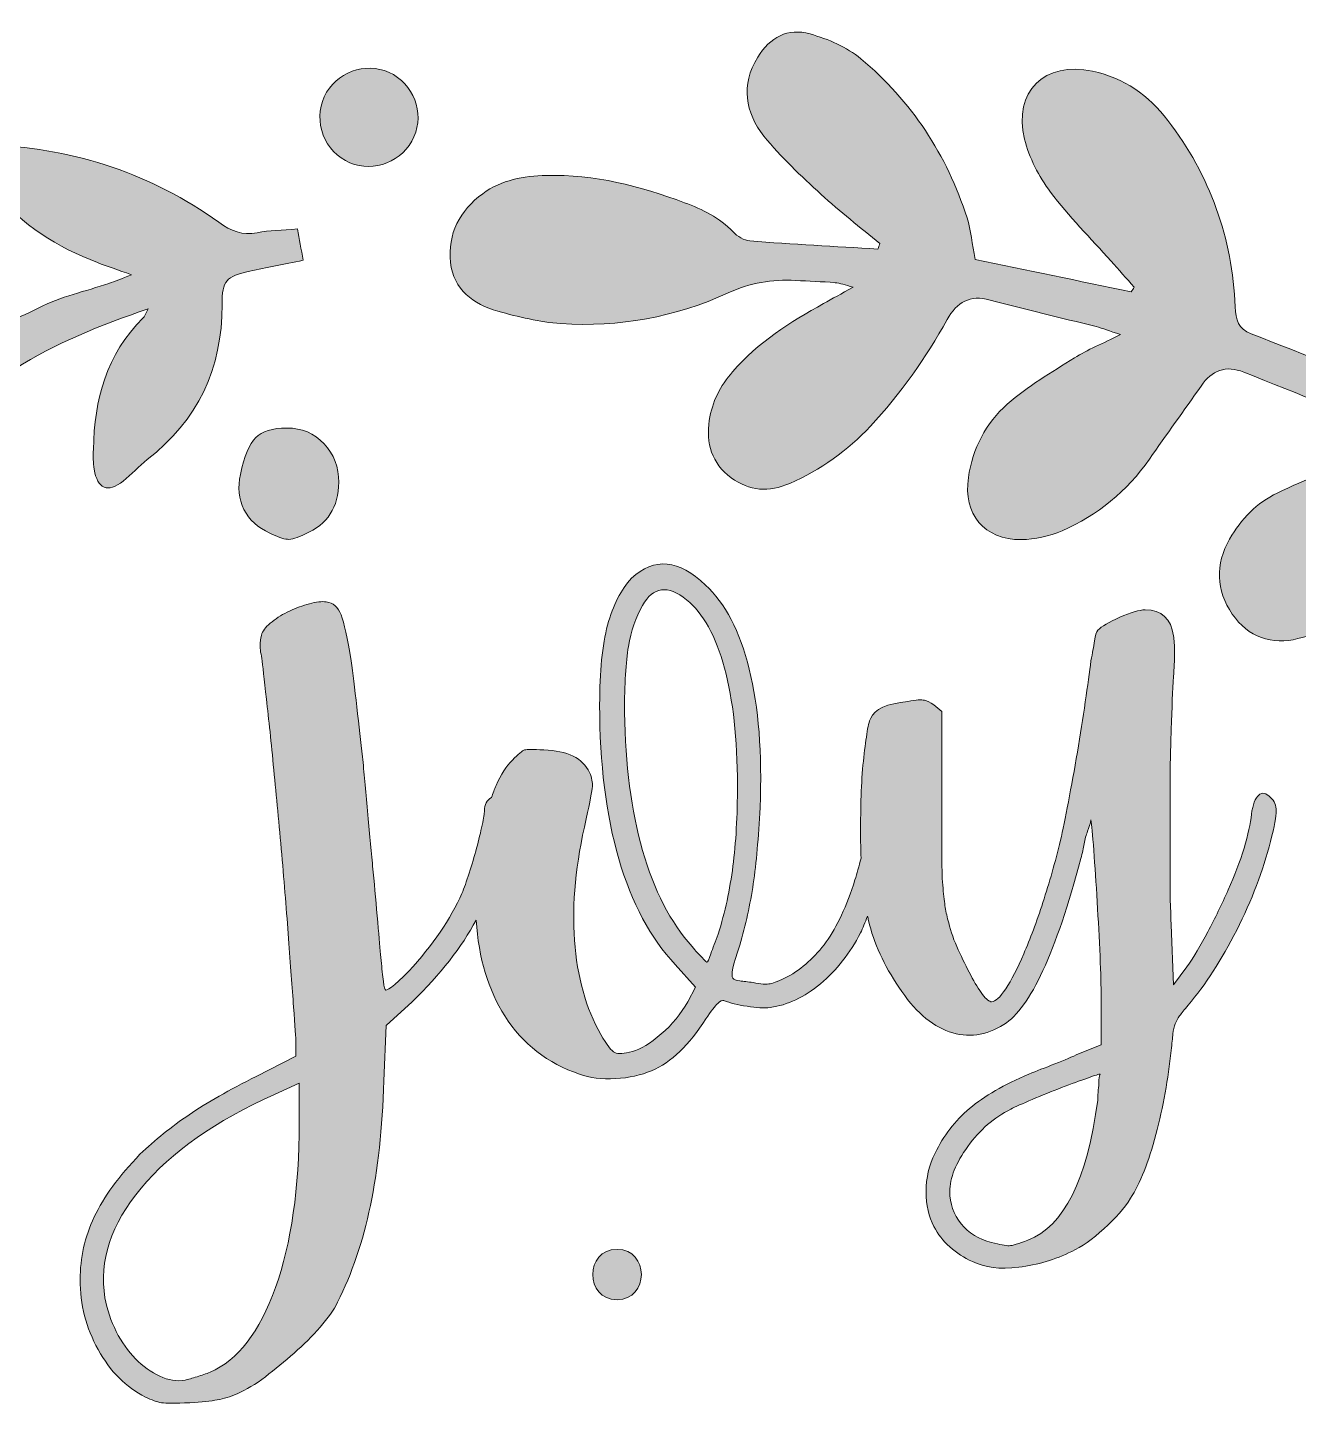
# Model space of a CAD drawing. Header units: inches. Extents: x 75 to 1006, y -1016 to -64.
# Drawn here: x 400.5 to 746, y -437.8 to -63.8 of the extents above; entities that cross this region are included whole.
import ezdxf

# ---------------------------------------------------------------- set-up
doc = ezdxf.new("R2010")
doc.units = ezdxf.units.IN
doc.header["$MEASUREMENT"] = 0
doc.layers.add('Layer 1', color=7, linetype='Continuous')

# ---------------------------------------------------------------- blocks, each defined once
blk = doc.blocks.new('block 2')
at = {"layer": 'Layer 1', "true_color": 0xffffff}
h = blk.add_hatch(color=7, dxfattribs=at)
h.dxf.hatch_style = 2
edge = h.paths.add_edge_path()
edge.add_spline(control_points=[(528.37, -140.88), (533.97, -142.46), (539.75, -143.86), (545.52, -144.25), (561.31, -145.3), (576.62, -142.51), (590.98, -135.93), (596.98, -133.18), (602.89, -132.14), (609.28, -132.53), (612.88, -132.76), (616.48, -132.84), (620.07, -133.14), (621.43, -133.25), (622.75, -133.79), (624.98, -134.36), (621.67, -136.19), (619.3, -137.49), (616.95, -138.8), (607.87, -143.87), (599.1, -149.34), (592.2, -157.34), (588.86, -161.21), (586.61, -165.57), (585.87, -170.58), (584.95, -176.8), (586.5, -182.26), (591.79, -186.15), (596.77, -189.81), (602.07, -190.18), (607.75, -187.7), (616.14, -184.03), (623.42, -178.83), (629.65, -172.16), (637.84, -163.38), (644.7, -153.61), (650.53, -143.15), (653.2, -138.35), (656.67, -136.39), (662.18, -137.86), (671.75, -140.41), (681.4, -142.65), (691, -145.08), (692.84, -145.54), (694.61, -146.25), (697.67, -147.26), (692.68, -149.74), (688.7, -151.34), (685.13, -153.58), (678.87, -157.51), (672.38, -161.3), (666.87, -166.14), (661.03, -171.27), (657.46, -178.28), (656.3, -186.1), (654.81, -196.08), (660.62, -203.02), (670.66, -202.99), (674.37, -202.97), (678.32, -202.05), (681.75, -200.58), (691.46, -196.4), (699.39, -189.84), (705.49, -181.12), (710.13, -174.47), (714.92, -167.92), (719.54, -161.25), (722.51, -156.95), (726.22, -155.48), (731.2, -157.47), (746.02, -163.42), (760.86, -169.33), (775.7, -175.25), (775.62, -175.93), (775.54, -176.61), (775.46, -177.28), (771.62, -178.35), (767.66, -179.13), (763.95, -180.55), (755.98, -183.59), (747.96, -186.62), (740.28, -190.33), (734.77, -192.99), (730.41, -197.35), (727.32, -202.83), (723.37, -209.82), (723.6, -216.7), (728.04, -223.23), (732.33, -229.55), (738.89, -231.63), (745.89, -229.91), (751.92, -228.43), (757.96, -226.03), (763.27, -222.83), (775.11, -215.7), (785.3, -206.47), (793.96, -195.62), (796.02, -193.04), (798.32, -190.66), (801.01, -187.63), (811.37, -193.48), (821.28, -199.09), (831.76, -205.01), (832.97, -201.39), (833.86, -198.72), (834.78, -195.96), (825.3, -189.74), (816.31, -183.84), (807.72, -178.21), (808.62, -173.79), (809.83, -170.09), (810.06, -166.32), (811.31, -146.32), (807.68, -127.17), (798.24, -109.45), (795.67, -104.63), (791.75, -100.21), (787.57, -96.63), (781.56, -91.47), (773.2, -92.08), (766.98, -97.03), (761.07, -101.73), (759.54, -108.07), (760.37, -115.2), (761.26, -122.73), (764.22, -129.59), (768.04, -136.01), (772.98, -144.33), (778.38, -152.39), (783.54, -160.58), (784.91, -162.75), (786.16, -165.01), (787.46, -167.22), (768.74, -161.08), (751.01, -153.98), (733.21, -147.04), (729.6, -145.64), (728.98, -143.28), (728.83, -139.74), (728.06, -120.96), (721.99, -103.99), (710.54, -89.05), (705.3, -82.22), (698.6, -77.46), (690.06, -75.64), (677.04, -72.86), (668.39, -81.18), (671.56, -94.09), (672.81, -99.19), (675.46, -104.26), (678.62, -108.49), (683.59, -115.13), (689.54, -121.03), (695.07, -127.26), (697.18, -129.62), (699.27, -131.99), (701.37, -134.36), (701.1, -134.78), (700.84, -135.21), (700.57, -135.64), (686.35, -132.68), (672.12, -129.72), (658.11, -126.8), (657.32, -122.55), (657.02, -118.92), (655.94, -115.54), (650.44, -98.39), (640.86, -83.79), (627.06, -72.27), (623.23, -69.08), (618.16, -66.9), (613.3, -65.53), (607.08, -63.77), (602.4, -66.43), (599.03, -71.86), (594.35, -79.44), (595.64, -86.86), (600.73, -93.28), (605.3, -99.05), (610.82, -104.12), (616.26, -109.13), (621.36, -113.83), (626.89, -118.06), (632.23, -122.49), (632.06, -123), (631.89, -123.5), (631.72, -124.01), (620.11, -123.3), (608.49, -122.69), (596.89, -121.8), (595.3, -121.67), (593.49, -120.51), (592.32, -119.29), (588.61, -115.43), (584.04, -113.21), (579.13, -111.39), (567, -106.88), (554.64, -103.65), (541.58, -103.98), (535.4, -104.13), (529.36, -105.2), (524.28, -108.94), (518.06, -113.52), (514.68, -119.87), (515.53, -127.64), (516.34, -135.06), (521.73, -138.99), (528.37, -140.88)], knot_values=[0, 0, 0, 0, 1, 1, 1, 2, 2, 2, 3, 3, 3, 4, 4, 4, 5, 5, 5, 6, 6, 6, 7, 7, 7, 8, 8, 8, 9, 9, 9, 10, 10, 10, 11, 11, 11, 12, 12, 12, 13, 13, 13, 14, 14, 14, 15, 15, 15, 16, 16, 16, 17, 17, 17, 18, 18, 18, 19, 19, 19, 20, 20, 20, 21, 21, 21, 22, 22, 22, 23, 23, 23, 24, 24, 24, 25, 25, 25, 26, 26, 26, 27, 27, 27, 28, 28, 28, 29, 29, 29, 30, 30, 30, 31, 31, 31, 32, 32, 32, 33, 33, 33, 34, 34, 34, 35, 35, 35, 36, 36, 36, 37, 37, 37, 38, 38, 38, 39, 39, 39, 40, 40, 40, 41, 41, 41, 42, 42, 42, 43, 43, 43, 44, 44, 44, 45, 45, 45, 46, 46, 46, 47, 47, 47, 48, 48, 48, 49, 49, 49, 50, 50, 50, 51, 51, 51, 52, 52, 52, 53, 53, 53, 54, 54, 54, 55, 55, 55, 56, 56, 56, 57, 57, 57, 58, 58, 58, 59, 59, 59, 60, 60, 60, 61, 61, 61, 62, 62, 62, 63, 63, 63, 64, 64, 64, 65, 65, 65, 66, 66, 66, 67, 67, 67, 68, 68, 68, 69, 69, 69, 69], degree=3, periodic=1)
h = blk.add_hatch(color=7, dxfattribs=at)
h.dxf.hatch_style = 2
edge = h.paths.add_edge_path()
edge.add_spline(control_points=[(486.96, -99.96), (493.35, -103.41), (501.41, -101.04), (504.99, -94.68), (508.55, -88.35), (506.32, -80.24), (500.01, -76.58), (493.78, -72.98), (485.55, -75.15), (481.83, -81.38), (478.01, -87.78), (480.39, -96.42), (486.96, -99.96)], knot_values=[0, 0, 0, 0, 1, 1, 1, 2, 2, 2, 3, 3, 3, 4, 4, 4, 4], degree=3, periodic=1)
h = blk.add_hatch(color=7, dxfattribs=at)
h.dxf.hatch_style = 2
edge = h.paths.add_edge_path()
edge.add_spline(control_points=[(344.4, -189.54), (346.86, -189.39), (349.33, -188.98), (351.74, -188.43), (367.72, -184.76), (380.65, -176.3), (390.85, -163.52), (392.81, -161.07), (394.59, -158.18), (397.13, -156.56), (408.14, -149.53), (420.21, -144.76), (433.37, -140.24), (432.55, -141.69), (432.34, -142.34), (431.92, -142.76), (421.99, -152.61), (418.72, -164.97), (418.43, -178.46), (418.39, -180.25), (418.34, -182.09), (418.63, -183.85), (419.51, -189.19), (422.36, -190.38), (426.54, -187.11), (428.84, -185.31), (430.75, -183.02), (433.06, -181.23), (446.8, -170.52), (453.5, -156.51), (453.43, -139.09), (453.41, -132.51), (454.51, -131.44), (460.94, -130.01), (465.52, -128.98), (470.14, -128.13), (475.48, -127.05), (474.9, -123.97), (474.41, -121.33), (473.89, -118.51), (469.66, -118.89), (466.26, -118.91), (462.97, -119.55), (458.89, -120.34), (455.91, -119.15), (452.51, -116.7), (434.29, -103.63), (413.79, -96.77), (391.4, -95.75), (389.6, -95.66), (387.31, -96.34), (386.09, -97.53), (385.47, -98.13), (386.45, -100.83), (387.24, -102.29), (388.41, -104.45), (389.95, -106.43), (391.52, -108.34), (399, -117.47), (408.65, -123.5), (419.55, -127.68), (422.28, -128.72), (425.05, -129.65), (428.84, -130.99), (426, -132.07), (424.35, -132.76), (422.67, -133.33), (416.28, -135.51), (409.49, -136.9), (403.57, -139.99), (396.02, -143.93), (388.17, -146.17), (379.94, -147.72), (375.3, -148.6), (370.7, -149.79), (366.16, -151.1), (358.41, -153.33), (351.74, -157.49), (346.25, -163.36), (341.56, -168.37), (338.17, -174.19), (337.04, -181.09), (335.93, -187.88), (337.71, -189.96), (344.4, -189.54)], knot_values=[0, 0, 0, 0, 1, 1, 1, 2, 2, 2, 3, 3, 3, 4, 4, 4, 5, 5, 5, 6, 6, 6, 7, 7, 7, 8, 8, 8, 9, 9, 9, 10, 10, 10, 11, 11, 11, 12, 12, 12, 13, 13, 13, 14, 14, 14, 15, 15, 15, 16, 16, 16, 17, 17, 17, 18, 18, 18, 19, 19, 19, 20, 20, 20, 21, 21, 21, 22, 22, 22, 23, 23, 23, 24, 24, 24, 25, 25, 25, 26, 26, 26, 27, 27, 27, 28, 28, 28, 28], degree=3, periodic=1)
h = blk.add_hatch(color=7, dxfattribs=at)
h.dxf.hatch_style = 2
edge = h.paths.add_edge_path()
edge.add_spline(control_points=[(466.41, -201.21), (468.46, -202.24), (470.04, -202.8), (471.17, -202.9), (472.29, -203), (473.88, -202.54), (475.93, -201.52), (482.07, -198.86), (485.14, -194.15), (485.14, -187.39), (485.14, -183.3), (483.81, -179.82), (481.15, -176.95), (478.48, -174.09), (475.11, -172.65), (471.02, -172.65), (467.13, -172.65), (464.31, -173.53), (462.57, -175.26), (460.83, -177.01), (459.45, -180.33), (458.43, -185.24), (457.61, -188.73), (457.92, -191.9), (459.35, -194.76), (460.78, -197.63), (463.14, -199.78), (466.41, -201.21)], knot_values=[0, 0, 0, 0, 1, 1, 1, 2, 2, 2, 3, 3, 3, 4, 4, 4, 5, 5, 5, 6, 6, 6, 7, 7, 7, 8, 8, 8, 9, 9, 9, 9], degree=3, periodic=1)
h = blk.add_hatch(color=7, dxfattribs=at)
h.dxf.hatch_style = 2
edge = h.paths.add_edge_path()
edge.add_spline(control_points=[(738.45, -285.03), (739.47, -280.94), (739.98, -278.18), (739.98, -276.74), (739.98, -275.31), (739.47, -274.08), (738.45, -273.06), (737.22, -271.83), (736.14, -271.63), (735.22, -272.44), (734.3, -273.26), (733.63, -275), (733.23, -277.66), (733.02, -280.12), (732.35, -283.19), (731.23, -286.87), (730.1, -290.56), (728.67, -294.35), (726.93, -298.23), (725.19, -302.13), (723.35, -305.91), (721.41, -309.6), (719.46, -313.28), (717.57, -316.46), (715.72, -319.11), (715.72, -319.11), (712.04, -324.03), (712.04, -324.03), (712.04, -324.03), (711.42, -307.75), (711.42, -307.75), (711.22, -303.66), (711.12, -298.54), (711.12, -292.4), (711.12, -286.26), (711.12, -279.92), (711.12, -273.36), (711.12, -266.82), (711.22, -260.57), (711.42, -254.63), (711.63, -248.7), (711.83, -243.89), (712.04, -240.2), (712.24, -237.95), (712.35, -235.8), (712.35, -233.76), (712.35, -231.71), (712.24, -230.18), (712.04, -229.15), (711.42, -224.44), (708.86, -222.09), (704.36, -222.09), (702.72, -222.09), (700.42, -222.76), (697.46, -224.08), (694.49, -225.42), (692.49, -226.59), (691.47, -227.61), (691.05, -228.03), (690.75, -229), (690.55, -230.53), (690.34, -232.07), (690.03, -233.86), (689.63, -235.91), (689.21, -238.98), (688.7, -242.71), (688.09, -247.11), (687.48, -251.52), (686.76, -256.07), (685.94, -260.78), (685.12, -265.49), (684.3, -269.99), (683.48, -274.29), (682.66, -278.58), (681.95, -282.07), (681.34, -284.72), (679.9, -290.66), (678.31, -296.29), (676.57, -301.61), (674.83, -306.94), (673.09, -311.59), (671.36, -315.58), (669.61, -319.57), (667.98, -322.75), (666.44, -325.1), (664.91, -327.46), (663.63, -328.63), (662.61, -328.63), (661.99, -328.63), (661.17, -327.97), (660.15, -326.64), (659.12, -325.31), (658.05, -323.57), (656.92, -321.42), (655.8, -319.27), (654.67, -316.96), (653.55, -314.51), (652.42, -312.05), (651.55, -309.6), (650.94, -307.14), (650.53, -305.71), (650.22, -304.33), (650.02, -302.99), (649.81, -301.67), (649.61, -299.92), (649.4, -297.77), (649.2, -295.63), (649.09, -292.81), (649.09, -289.33), (649.09, -285.85), (649.09, -281.15), (649.09, -275.21), (649.09, -275.21), (649.09, -249.72), (649.09, -249.72), (649.09, -249.72), (646.95, -247.88), (646.95, -247.88), (645.92, -247.27), (645.05, -246.86), (644.34, -246.65), (643.62, -246.45), (642.13, -246.55), (639.88, -246.96), (634.15, -247.57), (630.77, -249.11), (629.75, -251.56), (629.34, -252.38), (628.98, -253.82), (628.68, -255.86), (628.37, -257.91), (628.06, -260.37), (627.76, -263.23), (627.45, -266.1), (627.25, -269.22), (627.14, -272.6), (627.04, -275.97), (626.99, -279.3), (626.99, -282.58), (626.99, -285.01), (627.03, -287.34), (627.12, -289.55), (626.57, -291.8), (626.01, -293.8), (625.46, -295.47), (623.2, -302.64), (620.59, -308.27), (617.63, -312.36), (614.66, -316.46), (611.13, -319.63), (607.03, -321.88), (604.98, -322.9), (603.45, -323.52), (602.43, -323.72), (601.4, -323.93), (599.86, -323.83), (597.82, -323.41), (596.39, -323.21), (595.16, -323.06), (594.14, -322.95), (593.11, -322.85), (592.5, -322.6), (592.29, -322.18), (591.68, -321.57), (592.29, -318.6), (594.14, -313.28), (595.77, -307.75), (597, -302.18), (597.82, -296.55), (598.64, -290.92), (599.25, -284.01), (599.66, -275.82), (600.28, -261.08), (599.29, -248.55), (596.72, -238.21), (594.15, -227.87), (590.18, -220.25), (584.82, -215.33), (577.6, -208.38), (570.9, -207.76), (564.72, -213.49), (561.84, -216.56), (559.67, -220.81), (558.23, -226.23), (556.78, -231.66), (556.06, -238.87), (556.06, -247.88), (556.06, -263.85), (557.8, -277.82), (561.28, -289.79), (564.76, -301.77), (569.88, -311.34), (576.63, -318.5), (576.63, -318.5), (582.16, -324.64), (582.16, -324.64), (582.16, -324.64), (580.01, -328.63), (580.01, -328.63), (578.17, -331.91), (575.76, -334.83), (572.8, -337.38), (569.83, -339.94), (567.22, -341.53), (564.97, -342.14), (562.71, -342.76), (561.13, -342.86), (560.21, -342.45), (559.29, -342.04), (558, -340.41), (556.37, -337.54), (552.31, -330.37), (549.93, -321.83), (549.22, -311.9), (548.51, -301.97), (549.57, -290.97), (552.41, -278.89), (553.43, -274.19), (553.98, -271.27), (554.08, -270.14), (554.18, -269.02), (553.93, -267.74), (553.32, -266.3), (551.5, -262.42), (547.34, -260.37), (540.85, -260.16), (538.01, -259.96), (536.28, -259.96), (535.67, -260.16), (535.06, -260.37), (533.95, -261.29), (532.33, -262.92), (530.71, -264.57), (529.23, -266.87), (527.92, -269.83), (527.46, -270.85), (527.07, -271.96), (526.67, -273.06), (525.4, -273.8), (524.75, -275.01), (524.75, -276.74), (524.75, -277.36), (524.54, -278.64), (524.13, -280.58), (523.72, -282.53), (523.21, -284.62), (522.6, -286.87), (521.99, -289.13), (521.32, -291.38), (520.6, -293.63), (519.88, -295.88), (519.22, -297.73), (518.61, -299.16), (515.54, -306.12), (510.72, -313.18), (504.18, -320.34), (500.08, -324.44), (497.93, -326.07), (497.73, -325.26), (497.52, -324.85), (497.31, -323.72), (497.11, -321.88), (496.91, -320.03), (496.7, -317.99), (496.5, -315.74), (496.29, -313.49), (495.99, -310.01), (495.58, -305.3), (495.17, -300.59), (494.76, -296.09), (494.35, -291.79), (493.94, -287.49), (493.48, -282.47), (492.97, -276.74), (492.46, -271.01), (492, -266.1), (491.59, -262), (491.17, -258.12), (490.67, -253.61), (490.05, -248.49), (489.44, -243.38), (488.93, -239.18), (488.52, -235.91), (487.49, -229.76), (486.57, -225.62), (485.75, -223.47), (484.93, -221.32), (483.6, -220.14), (481.76, -219.94), (480.53, -219.74), (479, -219.89), (477.16, -220.4), (475.31, -220.91), (473.52, -221.58), (471.78, -222.4), (470.04, -223.22), (468.46, -224.19), (467.02, -225.31), (465.59, -226.44), (464.67, -227.51), (464.26, -228.54), (464.06, -229.15), (463.91, -230.02), (463.8, -231.15), (463.7, -232.27), (463.85, -233.65), (464.26, -235.29), (464.47, -237.13), (464.87, -240.82), (465.49, -246.34), (466.1, -251.87), (466.77, -258.27), (467.48, -265.53), (468.2, -272.8), (468.92, -280.48), (469.63, -288.56), (470.35, -296.65), (470.96, -304.27), (471.48, -311.44), (471.98, -318.6), (472.44, -324.79), (472.86, -330.01), (473.27, -335.23), (473.47, -338.56), (473.47, -339.99), (473.47, -339.99), (473.47, -343.37), (473.47, -343.37), (473.47, -343.37), (462.73, -348.9), (462.73, -348.9), (455.36, -352.58), (449.27, -356.06), (444.46, -359.34), (439.65, -362.61), (435.2, -366.2), (431.1, -370.08), (425.37, -376.02), (421.23, -381.7), (418.66, -387.12), (416.11, -392.55), (414.83, -398.23), (414.83, -404.17), (414.83, -410.92), (416.47, -417.26), (419.74, -423.2), (423.02, -429.14), (427.31, -433.44), (432.63, -436.1), (434.27, -436.91), (435.71, -437.43), (436.93, -437.63), (438.16, -437.83), (440.72, -437.83), (444.61, -437.63), (447.89, -437.43), (450.39, -437.17), (452.13, -436.86), (453.87, -436.56), (455.66, -435.99), (457.5, -435.18), (459.96, -434.15), (462.52, -432.61), (465.18, -430.57), (467.84, -428.52), (470.45, -426.37), (473.01, -424.12), (475.57, -421.87), (477.92, -419.52), (480.07, -417.06), (482.22, -414.6), (483.81, -412.35), (484.83, -410.31), (488.72, -402.52), (491.69, -393.77), (493.74, -384.05), (495.78, -374.33), (497.01, -363.02), (497.42, -350.12), (497.42, -350.12), (498.04, -335.08), (498.04, -335.08), (498.04, -335.08), (505.1, -328.63), (505.1, -328.63), (512.79, -321.14), (518.58, -313.74), (522.47, -306.45), (523.2, -316.78), (525.79, -325.46), (530.27, -332.47), (535.18, -340.15), (541.94, -345.42), (550.54, -348.28), (553.4, -349.31), (556.68, -349.72), (560.36, -349.51), (564.04, -349.31), (567.32, -348.59), (570.19, -347.36), (575.51, -345.11), (580.42, -340.41), (584.93, -333.24), (586.35, -331.19), (587.43, -329.81), (588.15, -329.09), (588.86, -328.38), (589.43, -328.12), (589.84, -328.32), (591.47, -328.94), (593.57, -329.45), (596.13, -329.86), (598.69, -330.27), (600.79, -330.37), (602.43, -330.17), (607.13, -329.55), (611.68, -327.4), (616.09, -323.72), (620.49, -320.03), (624.12, -315.43), (626.99, -309.9), (627.56, -308.61), (628.21, -307.03), (628.89, -305.33), (628.97, -305.73), (629.05, -306.14), (629.14, -306.52), (630.57, -312.67), (633.33, -318.71), (637.43, -324.64), (641.52, -330.99), (646.07, -335.03), (651.09, -336.77), (656.11, -338.51), (661.07, -337.84), (665.98, -334.77), (673.15, -330.27), (680.11, -315.23), (686.86, -289.64), (687.27, -288.21), (687.58, -286.87), (687.78, -285.65), (687.98, -284.42), (688.29, -283.29), (688.7, -282.27), (689.11, -281.25), (689.42, -280.23), (689.63, -279.2), (689.83, -280.43), (690.09, -283.19), (690.39, -287.49), (690.7, -291.79), (691.01, -296.45), (691.31, -301.46), (691.62, -306.48), (691.88, -311.39), (692.08, -316.2), (692.28, -321.01), (692.39, -324.64), (692.39, -327.1), (692.39, -327.1), (692.39, -340.3), (692.39, -340.3), (692.39, -340.3), (686.25, -342.76), (686.25, -342.76), (684.61, -343.58), (682.46, -344.5), (679.8, -345.52), (677.14, -346.55), (674.78, -347.47), (672.74, -348.28), (665.98, -351.15), (660.61, -354.27), (656.62, -357.65), (652.63, -361.03), (649.5, -365.07), (647.25, -369.78), (645.61, -373.05), (644.8, -376.53), (644.8, -380.22), (644.8, -383.9), (645.51, -387.07), (646.95, -389.73), (647.97, -391.78), (649.4, -393.62), (651.25, -395.26), (653.09, -396.9), (655.13, -398.23), (657.39, -399.25), (660.66, -400.89), (664.86, -401.4), (669.98, -400.79), (675.09, -400.17), (679.9, -398.74), (684.4, -396.49), (687.06, -395.26), (689.98, -393.21), (693.16, -390.35), (696.33, -387.48), (698.73, -384.72), (700.37, -382.06), (703.03, -377.96), (705.33, -372.18), (707.28, -364.71), (709.22, -357.24), (710.61, -349.62), (711.42, -341.83), (711.63, -339.99), (711.78, -338.51), (711.88, -337.38), (711.99, -336.26), (712.19, -335.34), (712.5, -334.62), (712.81, -333.9), (713.21, -333.19), (713.73, -332.47), (714.24, -331.76), (715, -330.78), (716.03, -329.55), (720.74, -324.03), (725.14, -317.22), (729.24, -309.14), (733.33, -301.05), (736.4, -293.01), (738.45, -285.03)], knot_values=[0, 0, 0, 0, 1, 1, 1, 2, 2, 2, 3, 3, 3, 4, 4, 4, 5, 5, 5, 6, 6, 6, 7, 7, 7, 8, 8, 8, 9, 9, 9, 10, 10, 10, 11, 11, 11, 12, 12, 12, 13, 13, 13, 14, 14, 14, 15, 15, 15, 16, 16, 16, 17, 17, 17, 18, 18, 18, 19, 19, 19, 20, 20, 20, 21, 21, 21, 22, 22, 22, 23, 23, 23, 24, 24, 24, 25, 25, 25, 26, 26, 26, 27, 27, 27, 28, 28, 28, 29, 29, 29, 30, 30, 30, 31, 31, 31, 32, 32, 32, 33, 33, 33, 34, 34, 34, 35, 35, 35, 36, 36, 36, 37, 37, 37, 38, 38, 38, 39, 39, 39, 40, 40, 40, 41, 41, 41, 42, 42, 42, 43, 43, 43, 44, 44, 44, 45, 45, 45, 46, 46, 46, 47, 47, 47, 48, 48, 48, 49, 49, 49, 50, 50, 50, 51, 51, 51, 52, 52, 52, 53, 53, 53, 54, 54, 54, 55, 55, 55, 56, 56, 56, 57, 57, 57, 58, 58, 58, 59, 59, 59, 60, 60, 60, 61, 61, 61, 62, 62, 62, 63, 63, 63, 64, 64, 64, 65, 65, 65, 66, 66, 66, 67, 67, 67, 68, 68, 68, 69, 69, 69, 70, 70, 70, 71, 71, 71, 72, 72, 72, 73, 73, 73, 74, 74, 74, 75, 75, 75, 76, 76, 76, 77, 77, 77, 78, 78, 78, 79, 79, 79, 80, 80, 80, 81, 81, 81, 82, 82, 82, 83, 83, 83, 84, 84, 84, 85, 85, 85, 86, 86, 86, 87, 87, 87, 88, 88, 88, 89, 89, 89, 90, 90, 90, 91, 91, 91, 92, 92, 92, 93, 93, 93, 94, 94, 94, 95, 95, 95, 96, 96, 96, 97, 97, 97, 98, 98, 98, 99, 99, 99, 100, 100, 100, 101, 101, 101, 102, 102, 102, 103, 103, 103, 104, 104, 104, 105, 105, 105, 106, 106, 106, 107, 107, 107, 108, 108, 108, 109, 109, 109, 110, 110, 110, 111, 111, 111, 112, 112, 112, 113, 113, 113, 114, 114, 114, 115, 115, 115, 116, 116, 116, 117, 117, 117, 118, 118, 118, 119, 119, 119, 120, 120, 120, 121, 121, 121, 122, 122, 122, 123, 123, 123, 124, 124, 124, 125, 125, 125, 126, 126, 126, 127, 127, 127, 128, 128, 128, 129, 129, 129, 130, 130, 130, 131, 131, 131, 132, 132, 132, 133, 133, 133, 134, 134, 134, 135, 135, 135, 136, 136, 136, 137, 137, 137, 138, 138, 138, 139, 139, 139, 140, 140, 140, 141, 141, 141, 142, 142, 142, 143, 143, 143, 144, 144, 144, 145, 145, 145, 146, 146, 146, 147, 147, 147, 148, 148, 148, 149, 149, 149, 150, 150, 150, 151, 151, 151, 152, 152, 152, 153, 153, 153, 154, 154, 154, 155, 155, 155, 156, 156, 156, 157, 157, 157, 158, 158, 158, 159, 159, 159, 160, 160, 160, 161, 161, 161, 162, 162, 162, 163, 163, 163, 164, 164, 164, 165, 165, 165, 166, 166, 166, 167, 167, 167, 168, 168, 168, 169, 169, 169, 170, 170, 170, 171, 171, 171, 172, 172, 172, 173, 173, 173, 174, 174, 174, 175, 175, 175, 175], degree=3, periodic=1)
edge = h.paths.add_edge_path()
edge.add_spline(control_points=[(474.39, -361.49), (474.39, -379.29), (472.24, -394.23), (467.94, -406.31), (463.65, -418.39), (457.71, -426.07), (450.14, -429.34), (449.12, -429.75), (447.94, -430.16), (446.61, -430.57), (445.28, -430.98), (444.2, -431.29), (443.38, -431.49), (441.13, -431.9), (438.83, -431.54), (436.47, -430.42), (434.12, -429.29), (431.92, -427.7), (429.87, -425.66), (427.83, -423.61), (426.09, -421.15), (424.65, -418.29), (423.22, -415.42), (422.19, -412.35), (421.58, -409.08), (419.94, -399.05), (423.22, -389.12), (431.41, -379.29), (439.6, -369.47), (451.67, -360.98), (467.64, -353.81), (467.64, -353.81), (474.39, -350.74), (474.39, -350.74), (474.39, -350.74), (474.39, -361.49), (474.39, -361.49)], knot_values=[0, 0, 0, 0, 1, 1, 1, 2, 2, 2, 3, 3, 3, 4, 4, 4, 5, 5, 5, 6, 6, 6, 7, 7, 7, 8, 8, 8, 9, 9, 9, 10, 10, 10, 11, 11, 11, 12, 12, 12, 12], degree=3, periodic=1)
edge = h.paths.add_edge_path()
edge.add_spline(control_points=[(588.3, -310.21), (587.48, -312.26), (586.81, -314.05), (586.31, -315.58), (585.79, -317.12), (585.43, -317.89), (585.23, -317.89), (584.82, -317.68), (584.41, -317.27), (584, -316.66), (583.59, -316.25), (583.13, -315.79), (582.62, -315.28), (582.11, -314.77), (581.65, -314.2), (581.24, -313.59), (575.3, -307.04), (570.8, -298.34), (567.73, -287.49), (564.66, -276.64), (563.02, -264.15), (562.82, -250.03), (562.82, -242.25), (563.17, -236.27), (563.89, -232.07), (564.61, -227.87), (565.89, -224.14), (567.73, -220.86), (570.59, -215.75), (574.59, -215.23), (579.7, -219.32), (584.2, -223.01), (587.64, -229.2), (589.99, -237.9), (592.34, -246.6), (593.52, -257.2), (593.52, -269.68), (593.52, -278.08), (593.11, -285.44), (592.29, -291.79), (591.47, -298.13), (590.15, -304.27), (588.3, -310.21)], knot_values=[0, 0, 0, 0, 1, 1, 1, 2, 2, 2, 3, 3, 3, 4, 4, 4, 5, 5, 5, 6, 6, 6, 7, 7, 7, 8, 8, 8, 9, 9, 9, 10, 10, 10, 11, 11, 11, 12, 12, 12, 13, 13, 13, 14, 14, 14, 14], degree=3, periodic=1)
edge = h.paths.add_edge_path()
edge.add_spline(control_points=[(691.77, -350.43), (691.77, -351.05), (691.72, -351.77), (691.62, -352.58), (691.51, -353.4), (691.47, -354.32), (691.47, -355.34), (688.6, -377.04), (682.26, -389.73), (672.43, -393.42), (669.98, -394.44), (668.28, -394.95), (667.36, -394.95), (666.44, -394.95), (664.86, -394.65), (662.61, -394.03), (659.12, -393.21), (656.36, -391.52), (654.32, -388.97), (652.27, -386.4), (651.25, -383.49), (651.25, -380.22), (651.25, -376.53), (652.88, -372.44), (656.16, -367.93), (659.43, -363.43), (663.32, -360.06), (667.82, -357.8), (669.05, -357.19), (671, -356.32), (673.66, -355.19), (676.32, -354.07), (678.98, -352.99), (681.64, -351.97), (684.3, -350.95), (686.66, -350.08), (688.7, -349.36), (690.75, -348.64), (691.88, -348.28), (692.08, -348.28), (691.88, -348.9), (691.77, -349.62), (691.77, -350.43)], knot_values=[0, 0, 0, 0, 1, 1, 1, 2, 2, 2, 3, 3, 3, 4, 4, 4, 5, 5, 5, 6, 6, 6, 7, 7, 7, 8, 8, 8, 9, 9, 9, 10, 10, 10, 11, 11, 11, 12, 12, 12, 13, 13, 13, 14, 14, 14, 14], degree=3, periodic=1)
h = blk.add_hatch(color=7, dxfattribs=at)
h.dxf.hatch_style = 2
edge = h.paths.add_edge_path()
edge.add_spline(control_points=[(560.78, -409.62), (569.6, -409.62), (569.61, -395.93), (560.78, -395.93), (551.97, -395.93), (551.96, -409.62), (560.78, -409.62)], knot_values=[0, 0, 0, 0, 1, 1, 1, 2, 2, 2, 2], degree=3, periodic=1)
at = {"layer": 'Layer 1', "lineweight": 0}
for points, knots in [([(528.37, -140.88), (533.97, -142.46), (539.75, -143.86), (545.52, -144.25), (561.31, -145.3), (576.62, -142.51), (590.98, -135.93), (596.98, -133.18), (602.89, -132.14), (609.28, -132.53), (612.88, -132.76), (616.48, -132.84), (620.07, -133.14), (621.43, -133.25), (622.75, -133.79), (624.98, -134.36), (621.67, -136.19), (619.3, -137.49), (616.95, -138.8), (607.87, -143.87), (599.1, -149.34), (592.2, -157.34), (588.86, -161.21), (586.61, -165.57), (585.87, -170.58), (584.95, -176.8), (586.5, -182.26), (591.79, -186.15), (596.77, -189.81), (602.07, -190.18), (607.75, -187.7), (616.14, -184.03), (623.42, -178.83), (629.65, -172.16), (637.84, -163.38), (644.7, -153.61), (650.53, -143.15), (653.2, -138.35), (656.67, -136.39), (662.18, -137.86), (671.75, -140.41), (681.4, -142.65), (691, -145.08), (692.84, -145.54), (694.61, -146.25), (697.67, -147.26), (692.68, -149.74), (688.7, -151.34), (685.13, -153.58), (678.87, -157.51), (672.38, -161.3), (666.87, -166.14), (661.03, -171.27), (657.46, -178.28), (656.3, -186.1), (654.81, -196.08), (660.62, -203.02), (670.66, -202.99), (674.37, -202.97), (678.32, -202.05), (681.75, -200.58), (691.46, -196.4), (699.39, -189.84), (705.49, -181.12), (710.13, -174.47), (714.92, -167.92), (719.54, -161.25), (722.51, -156.95), (726.22, -155.48), (731.2, -157.47), (746.02, -163.42), (760.86, -169.33), (775.7, -175.25), (775.62, -175.93), (775.54, -176.61), (775.46, -177.28), (771.62, -178.35), (767.66, -179.13), (763.95, -180.55), (755.98, -183.59), (747.96, -186.62), (740.28, -190.33), (734.77, -192.99), (730.41, -197.35), (727.32, -202.83), (723.37, -209.82), (723.6, -216.7), (728.04, -223.23), (732.33, -229.55), (738.89, -231.63), (745.89, -229.91), (751.92, -228.43), (757.96, -226.03), (763.27, -222.83), (775.11, -215.7), (785.3, -206.47), (793.96, -195.62), (796.02, -193.04), (798.32, -190.66), (801.01, -187.63), (811.37, -193.48), (821.28, -199.09), (831.76, -205.01), (832.97, -201.39), (833.86, -198.72), (834.78, -195.96), (825.3, -189.74), (816.31, -183.84), (807.72, -178.21), (808.62, -173.79), (809.83, -170.09), (810.06, -166.32), (811.31, -146.32), (807.68, -127.17), (798.24, -109.45), (795.67, -104.63), (791.75, -100.21), (787.57, -96.63), (781.56, -91.47), (773.2, -92.08), (766.98, -97.03), (761.07, -101.73), (759.54, -108.07), (760.37, -115.2), (761.26, -122.73), (764.22, -129.59), (768.04, -136.01), (772.98, -144.33), (778.38, -152.39), (783.54, -160.58), (784.91, -162.75), (786.16, -165.01), (787.46, -167.22), (768.74, -161.08), (751.01, -153.98), (733.21, -147.04), (729.6, -145.64), (728.98, -143.28), (728.83, -139.74), (728.06, -120.96), (721.99, -103.99), (710.54, -89.05), (705.3, -82.22), (698.6, -77.46), (690.06, -75.64), (677.04, -72.86), (668.39, -81.18), (671.56, -94.09), (672.81, -99.19), (675.46, -104.26), (678.62, -108.49), (683.59, -115.13), (689.54, -121.03), (695.07, -127.26), (697.18, -129.62), (699.27, -131.99), (701.37, -134.36), (701.1, -134.78), (700.84, -135.21), (700.57, -135.64), (686.35, -132.68), (672.12, -129.72), (658.11, -126.8), (657.32, -122.55), (657.02, -118.92), (655.94, -115.54), (650.44, -98.39), (640.86, -83.79), (627.06, -72.27), (623.23, -69.08), (618.16, -66.9), (613.3, -65.53), (607.08, -63.77), (602.4, -66.43), (599.03, -71.86), (594.35, -79.44), (595.64, -86.86), (600.73, -93.28), (605.3, -99.05), (610.82, -104.12), (616.26, -109.13), (621.36, -113.83), (626.89, -118.06), (632.23, -122.49), (632.06, -123), (631.89, -123.5), (631.72, -124.01), (620.11, -123.3), (608.49, -122.69), (596.89, -121.8), (595.3, -121.67), (593.49, -120.51), (592.32, -119.29), (588.61, -115.43), (584.04, -113.21), (579.13, -111.39), (567, -106.88), (554.64, -103.65), (541.58, -103.98), (535.4, -104.13), (529.36, -105.2), (524.28, -108.94), (518.06, -113.52), (514.68, -119.87), (515.53, -127.64), (516.34, -135.06), (521.73, -138.99), (528.37, -140.88)], [0, 0, 0, 0, 1, 1, 1, 2, 2, 2, 3, 3, 3, 4, 4, 4, 5, 5, 5, 6, 6, 6, 7, 7, 7, 8, 8, 8, 9, 9, 9, 10, 10, 10, 11, 11, 11, 12, 12, 12, 13, 13, 13, 14, 14, 14, 15, 15, 15, 16, 16, 16, 17, 17, 17, 18, 18, 18, 19, 19, 19, 20, 20, 20, 21, 21, 21, 22, 22, 22, 23, 23, 23, 24, 24, 24, 25, 25, 25, 26, 26, 26, 27, 27, 27, 28, 28, 28, 29, 29, 29, 30, 30, 30, 31, 31, 31, 32, 32, 32, 33, 33, 33, 34, 34, 34, 35, 35, 35, 36, 36, 36, 37, 37, 37, 38, 38, 38, 39, 39, 39, 40, 40, 40, 41, 41, 41, 42, 42, 42, 43, 43, 43, 44, 44, 44, 45, 45, 45, 46, 46, 46, 47, 47, 47, 48, 48, 48, 49, 49, 49, 50, 50, 50, 51, 51, 51, 52, 52, 52, 53, 53, 53, 54, 54, 54, 55, 55, 55, 56, 56, 56, 57, 57, 57, 58, 58, 58, 59, 59, 59, 60, 60, 60, 61, 61, 61, 62, 62, 62, 63, 63, 63, 64, 64, 64, 65, 65, 65, 66, 66, 66, 67, 67, 67, 68, 68, 68, 69, 69, 69, 69]), ([(486.96, -99.96), (493.35, -103.41), (501.41, -101.04), (504.99, -94.68), (508.55, -88.35), (506.32, -80.24), (500.01, -76.58), (493.78, -72.98), (485.55, -75.15), (481.83, -81.38), (478.01, -87.78), (480.39, -96.42), (486.96, -99.96)], [0, 0, 0, 0, 1, 1, 1, 2, 2, 2, 3, 3, 3, 4, 4, 4, 4]), ([(344.4, -189.54), (346.86, -189.39), (349.33, -188.98), (351.74, -188.43), (367.72, -184.76), (380.65, -176.3), (390.85, -163.52), (392.81, -161.07), (394.59, -158.18), (397.13, -156.56), (408.14, -149.53), (420.21, -144.76), (433.37, -140.24), (432.55, -141.69), (432.34, -142.34), (431.92, -142.76), (421.99, -152.61), (418.72, -164.97), (418.43, -178.46), (418.39, -180.25), (418.34, -182.09), (418.63, -183.85), (419.51, -189.19), (422.36, -190.38), (426.54, -187.11), (428.84, -185.31), (430.75, -183.02), (433.06, -181.23), (446.8, -170.52), (453.5, -156.51), (453.43, -139.09), (453.41, -132.51), (454.51, -131.44), (460.94, -130.01), (465.52, -128.98), (470.14, -128.13), (475.48, -127.05), (474.9, -123.97), (474.41, -121.33), (473.89, -118.51), (469.66, -118.89), (466.26, -118.91), (462.97, -119.55), (458.89, -120.34), (455.91, -119.15), (452.51, -116.7), (434.29, -103.63), (413.79, -96.77), (391.4, -95.75), (389.6, -95.66), (387.31, -96.34), (386.09, -97.53), (385.47, -98.13), (386.45, -100.83), (387.24, -102.29), (388.41, -104.45), (389.95, -106.43), (391.52, -108.34), (399, -117.47), (408.65, -123.5), (419.55, -127.68), (422.28, -128.72), (425.05, -129.65), (428.84, -130.99), (426, -132.07), (424.35, -132.76), (422.67, -133.33), (416.28, -135.51), (409.49, -136.9), (403.57, -139.99), (396.02, -143.93), (388.17, -146.17), (379.94, -147.72), (375.3, -148.6), (370.7, -149.79), (366.16, -151.1), (358.41, -153.33), (351.74, -157.49), (346.25, -163.36), (341.56, -168.37), (338.17, -174.19), (337.04, -181.09), (335.93, -187.88), (337.71, -189.96), (344.4, -189.54)], [0, 0, 0, 0, 1, 1, 1, 2, 2, 2, 3, 3, 3, 4, 4, 4, 5, 5, 5, 6, 6, 6, 7, 7, 7, 8, 8, 8, 9, 9, 9, 10, 10, 10, 11, 11, 11, 12, 12, 12, 13, 13, 13, 14, 14, 14, 15, 15, 15, 16, 16, 16, 17, 17, 17, 18, 18, 18, 19, 19, 19, 20, 20, 20, 21, 21, 21, 22, 22, 22, 23, 23, 23, 24, 24, 24, 25, 25, 25, 26, 26, 26, 27, 27, 27, 28, 28, 28, 28]), ([(466.41, -201.21), (468.46, -202.24), (470.04, -202.8), (471.17, -202.9), (472.29, -203), (473.88, -202.54), (475.93, -201.52), (482.07, -198.86), (485.14, -194.15), (485.14, -187.39), (485.14, -183.3), (483.81, -179.82), (481.15, -176.95), (478.48, -174.09), (475.11, -172.65), (471.02, -172.65), (467.13, -172.65), (464.31, -173.53), (462.57, -175.26), (460.83, -177.01), (459.45, -180.33), (458.43, -185.24), (457.61, -188.73), (457.92, -191.9), (459.35, -194.76), (460.78, -197.63), (463.14, -199.78), (466.41, -201.21)], [0, 0, 0, 0, 1, 1, 1, 2, 2, 2, 3, 3, 3, 4, 4, 4, 5, 5, 5, 6, 6, 6, 7, 7, 7, 8, 8, 8, 9, 9, 9, 9]), ([(738.45, -285.03), (739.47, -280.94), (739.98, -278.18), (739.98, -276.74), (739.98, -275.31), (739.47, -274.08), (738.45, -273.06), (737.22, -271.83), (736.14, -271.63), (735.22, -272.44), (734.3, -273.26), (733.63, -275), (733.23, -277.66), (733.02, -280.12), (732.35, -283.19), (731.23, -286.87), (730.1, -290.56), (728.67, -294.35), (726.93, -298.23), (725.19, -302.13), (723.35, -305.91), (721.41, -309.6), (719.46, -313.28), (717.57, -316.46), (715.72, -319.11), (715.72, -319.11), (712.04, -324.03), (712.04, -324.03), (712.04, -324.03), (711.42, -307.75), (711.42, -307.75), (711.22, -303.66), (711.12, -298.54), (711.12, -292.4), (711.12, -286.26), (711.12, -279.92), (711.12, -273.36), (711.12, -266.82), (711.22, -260.57), (711.42, -254.63), (711.63, -248.7), (711.83, -243.89), (712.04, -240.2), (712.24, -237.95), (712.35, -235.8), (712.35, -233.76), (712.35, -231.71), (712.24, -230.18), (712.04, -229.15), (711.42, -224.44), (708.86, -222.09), (704.36, -222.09), (702.72, -222.09), (700.42, -222.76), (697.46, -224.08), (694.49, -225.42), (692.49, -226.59), (691.47, -227.61), (691.05, -228.03), (690.75, -229), (690.55, -230.53), (690.34, -232.07), (690.03, -233.86), (689.63, -235.91), (689.21, -238.98), (688.7, -242.71), (688.09, -247.11), (687.48, -251.52), (686.76, -256.07), (685.94, -260.78), (685.12, -265.49), (684.3, -269.99), (683.48, -274.29), (682.66, -278.58), (681.95, -282.07), (681.34, -284.72), (679.9, -290.66), (678.31, -296.29), (676.57, -301.61), (674.83, -306.94), (673.09, -311.59), (671.36, -315.58), (669.61, -319.57), (667.98, -322.75), (666.44, -325.1), (664.91, -327.46), (663.63, -328.63), (662.61, -328.63), (661.99, -328.63), (661.17, -327.97), (660.15, -326.64), (659.12, -325.31), (658.05, -323.57), (656.92, -321.42), (655.8, -319.27), (654.67, -316.96), (653.55, -314.51), (652.42, -312.05), (651.55, -309.6), (650.94, -307.14), (650.53, -305.71), (650.22, -304.33), (650.02, -302.99), (649.81, -301.67), (649.61, -299.92), (649.4, -297.77), (649.2, -295.63), (649.09, -292.81), (649.09, -289.33), (649.09, -285.85), (649.09, -281.15), (649.09, -275.21), (649.09, -275.21), (649.09, -249.72), (649.09, -249.72), (649.09, -249.72), (646.95, -247.88), (646.95, -247.88), (645.92, -247.27), (645.05, -246.86), (644.34, -246.65), (643.62, -246.45), (642.13, -246.55), (639.88, -246.96), (634.15, -247.57), (630.77, -249.11), (629.75, -251.56), (629.34, -252.38), (628.98, -253.82), (628.68, -255.86), (628.37, -257.91), (628.06, -260.37), (627.76, -263.23), (627.45, -266.1), (627.25, -269.22), (627.14, -272.6), (627.04, -275.97), (626.99, -279.3), (626.99, -282.58), (626.99, -285.01), (627.03, -287.34), (627.12, -289.55), (626.57, -291.8), (626.01, -293.8), (625.46, -295.47), (623.2, -302.64), (620.59, -308.27), (617.63, -312.36), (614.66, -316.46), (611.13, -319.63), (607.03, -321.88), (604.98, -322.9), (603.45, -323.52), (602.43, -323.72), (601.4, -323.93), (599.86, -323.83), (597.82, -323.41), (596.39, -323.21), (595.16, -323.06), (594.14, -322.95), (593.11, -322.85), (592.5, -322.6), (592.29, -322.18), (591.68, -321.57), (592.29, -318.6), (594.14, -313.28), (595.77, -307.75), (597, -302.18), (597.82, -296.55), (598.64, -290.92), (599.25, -284.01), (599.66, -275.82), (600.28, -261.08), (599.29, -248.55), (596.72, -238.21), (594.15, -227.87), (590.18, -220.25), (584.82, -215.33), (577.6, -208.38), (570.9, -207.76), (564.72, -213.49), (561.84, -216.56), (559.67, -220.81), (558.23, -226.23), (556.78, -231.66), (556.06, -238.87), (556.06, -247.88), (556.06, -263.85), (557.8, -277.82), (561.28, -289.79), (564.76, -301.77), (569.88, -311.34), (576.63, -318.5), (576.63, -318.5), (582.16, -324.64), (582.16, -324.64), (582.16, -324.64), (580.01, -328.63), (580.01, -328.63), (578.17, -331.91), (575.76, -334.83), (572.8, -337.38), (569.83, -339.94), (567.22, -341.53), (564.97, -342.14), (562.71, -342.76), (561.13, -342.86), (560.21, -342.45), (559.29, -342.04), (558, -340.41), (556.37, -337.54), (552.31, -330.37), (549.93, -321.83), (549.22, -311.9), (548.51, -301.97), (549.57, -290.97), (552.41, -278.89), (553.43, -274.19), (553.98, -271.27), (554.08, -270.14), (554.18, -269.02), (553.93, -267.74), (553.32, -266.3), (551.5, -262.42), (547.34, -260.37), (540.85, -260.16), (538.01, -259.96), (536.28, -259.96), (535.67, -260.16), (535.06, -260.37), (533.95, -261.29), (532.33, -262.92), (530.71, -264.57), (529.23, -266.87), (527.92, -269.83), (527.46, -270.85), (527.07, -271.96), (526.67, -273.06), (525.4, -273.8), (524.75, -275.01), (524.75, -276.74), (524.75, -277.36), (524.54, -278.64), (524.13, -280.58), (523.72, -282.53), (523.21, -284.62), (522.6, -286.87), (521.99, -289.13), (521.32, -291.38), (520.6, -293.63), (519.88, -295.88), (519.22, -297.73), (518.61, -299.16), (515.54, -306.12), (510.72, -313.18), (504.18, -320.34), (500.08, -324.44), (497.93, -326.07), (497.73, -325.26), (497.52, -324.85), (497.31, -323.72), (497.11, -321.88), (496.91, -320.03), (496.7, -317.99), (496.5, -315.74), (496.29, -313.49), (495.99, -310.01), (495.58, -305.3), (495.17, -300.59), (494.76, -296.09), (494.35, -291.79), (493.94, -287.49), (493.48, -282.47), (492.97, -276.74), (492.46, -271.01), (492, -266.1), (491.59, -262), (491.17, -258.12), (490.67, -253.61), (490.05, -248.49), (489.44, -243.38), (488.93, -239.18), (488.52, -235.91), (487.49, -229.76), (486.57, -225.62), (485.75, -223.47), (484.93, -221.32), (483.6, -220.14), (481.76, -219.94), (480.53, -219.74), (479, -219.89), (477.16, -220.4), (475.31, -220.91), (473.52, -221.58), (471.78, -222.4), (470.04, -223.22), (468.46, -224.19), (467.02, -225.31), (465.59, -226.44), (464.67, -227.51), (464.26, -228.54), (464.06, -229.15), (463.91, -230.02), (463.8, -231.15), (463.7, -232.27), (463.85, -233.65), (464.26, -235.29), (464.47, -237.13), (464.87, -240.82), (465.49, -246.34), (466.1, -251.87), (466.77, -258.27), (467.48, -265.53), (468.2, -272.8), (468.92, -280.48), (469.63, -288.56), (470.35, -296.65), (470.96, -304.27), (471.48, -311.44), (471.98, -318.6), (472.44, -324.79), (472.86, -330.01), (473.27, -335.23), (473.47, -338.56), (473.47, -339.99), (473.47, -339.99), (473.47, -343.37), (473.47, -343.37), (473.47, -343.37), (462.73, -348.9), (462.73, -348.9), (455.36, -352.58), (449.27, -356.06), (444.46, -359.34), (439.65, -362.61), (435.2, -366.2), (431.1, -370.08), (425.37, -376.02), (421.23, -381.7), (418.66, -387.12), (416.11, -392.55), (414.83, -398.23), (414.83, -404.17), (414.83, -410.92), (416.47, -417.26), (419.74, -423.2), (423.02, -429.14), (427.31, -433.44), (432.63, -436.1), (434.27, -436.91), (435.71, -437.43), (436.93, -437.63), (438.16, -437.83), (440.72, -437.83), (444.61, -437.63), (447.89, -437.43), (450.39, -437.17), (452.13, -436.86), (453.87, -436.56), (455.66, -435.99), (457.5, -435.18), (459.96, -434.15), (462.52, -432.61), (465.18, -430.57), (467.84, -428.52), (470.45, -426.37), (473.01, -424.12), (475.57, -421.87), (477.92, -419.52), (480.07, -417.06), (482.22, -414.6), (483.81, -412.35), (484.83, -410.31), (488.72, -402.52), (491.69, -393.77), (493.74, -384.05), (495.78, -374.33), (497.01, -363.02), (497.42, -350.12), (497.42, -350.12), (498.04, -335.08), (498.04, -335.08), (498.04, -335.08), (505.1, -328.63), (505.1, -328.63), (512.79, -321.14), (518.58, -313.74), (522.47, -306.45), (523.2, -316.78), (525.79, -325.46), (530.27, -332.47), (535.18, -340.15), (541.94, -345.42), (550.54, -348.28), (553.4, -349.31), (556.68, -349.72), (560.36, -349.51), (564.04, -349.31), (567.32, -348.59), (570.19, -347.36), (575.51, -345.11), (580.42, -340.41), (584.93, -333.24), (586.35, -331.19), (587.43, -329.81), (588.15, -329.09), (588.86, -328.38), (589.43, -328.12), (589.84, -328.32), (591.47, -328.94), (593.57, -329.45), (596.13, -329.86), (598.69, -330.27), (600.79, -330.37), (602.43, -330.17), (607.13, -329.55), (611.68, -327.4), (616.09, -323.72), (620.49, -320.03), (624.12, -315.43), (626.99, -309.9), (627.56, -308.61), (628.21, -307.03), (628.89, -305.33), (628.97, -305.73), (629.05, -306.14), (629.14, -306.52), (630.57, -312.67), (633.33, -318.71), (637.43, -324.64), (641.52, -330.99), (646.07, -335.03), (651.09, -336.77), (656.11, -338.51), (661.07, -337.84), (665.98, -334.77), (673.15, -330.27), (680.11, -315.23), (686.86, -289.64), (687.27, -288.21), (687.58, -286.87), (687.78, -285.65), (687.98, -284.42), (688.29, -283.29), (688.7, -282.27), (689.11, -281.25), (689.42, -280.23), (689.63, -279.2), (689.83, -280.43), (690.09, -283.19), (690.39, -287.49), (690.7, -291.79), (691.01, -296.45), (691.31, -301.46), (691.62, -306.48), (691.88, -311.39), (692.08, -316.2), (692.28, -321.01), (692.39, -324.64), (692.39, -327.1), (692.39, -327.1), (692.39, -340.3), (692.39, -340.3), (692.39, -340.3), (686.25, -342.76), (686.25, -342.76), (684.61, -343.58), (682.46, -344.5), (679.8, -345.52), (677.14, -346.55), (674.78, -347.47), (672.74, -348.28), (665.98, -351.15), (660.61, -354.27), (656.62, -357.65), (652.63, -361.03), (649.5, -365.07), (647.25, -369.78), (645.61, -373.05), (644.8, -376.53), (644.8, -380.22), (644.8, -383.9), (645.51, -387.07), (646.95, -389.73), (647.97, -391.78), (649.4, -393.62), (651.25, -395.26), (653.09, -396.9), (655.13, -398.23), (657.39, -399.25), (660.66, -400.89), (664.86, -401.4), (669.98, -400.79), (675.09, -400.17), (679.9, -398.74), (684.4, -396.49), (687.06, -395.26), (689.98, -393.21), (693.16, -390.35), (696.33, -387.48), (698.73, -384.72), (700.37, -382.06), (703.03, -377.96), (705.33, -372.18), (707.28, -364.71), (709.22, -357.24), (710.61, -349.62), (711.42, -341.83), (711.63, -339.99), (711.78, -338.51), (711.88, -337.38), (711.99, -336.26), (712.19, -335.34), (712.5, -334.62), (712.81, -333.9), (713.21, -333.19), (713.73, -332.47), (714.24, -331.76), (715, -330.78), (716.03, -329.55), (720.74, -324.03), (725.14, -317.22), (729.24, -309.14), (733.33, -301.05), (736.4, -293.01), (738.45, -285.03)], [0, 0, 0, 0, 1, 1, 1, 2, 2, 2, 3, 3, 3, 4, 4, 4, 5, 5, 5, 6, 6, 6, 7, 7, 7, 8, 8, 8, 9, 9, 9, 10, 10, 10, 11, 11, 11, 12, 12, 12, 13, 13, 13, 14, 14, 14, 15, 15, 15, 16, 16, 16, 17, 17, 17, 18, 18, 18, 19, 19, 19, 20, 20, 20, 21, 21, 21, 22, 22, 22, 23, 23, 23, 24, 24, 24, 25, 25, 25, 26, 26, 26, 27, 27, 27, 28, 28, 28, 29, 29, 29, 30, 30, 30, 31, 31, 31, 32, 32, 32, 33, 33, 33, 34, 34, 34, 35, 35, 35, 36, 36, 36, 37, 37, 37, 38, 38, 38, 39, 39, 39, 40, 40, 40, 41, 41, 41, 42, 42, 42, 43, 43, 43, 44, 44, 44, 45, 45, 45, 46, 46, 46, 47, 47, 47, 48, 48, 48, 49, 49, 49, 50, 50, 50, 51, 51, 51, 52, 52, 52, 53, 53, 53, 54, 54, 54, 55, 55, 55, 56, 56, 56, 57, 57, 57, 58, 58, 58, 59, 59, 59, 60, 60, 60, 61, 61, 61, 62, 62, 62, 63, 63, 63, 64, 64, 64, 65, 65, 65, 66, 66, 66, 67, 67, 67, 68, 68, 68, 69, 69, 69, 70, 70, 70, 71, 71, 71, 72, 72, 72, 73, 73, 73, 74, 74, 74, 75, 75, 75, 76, 76, 76, 77, 77, 77, 78, 78, 78, 79, 79, 79, 80, 80, 80, 81, 81, 81, 82, 82, 82, 83, 83, 83, 84, 84, 84, 85, 85, 85, 86, 86, 86, 87, 87, 87, 88, 88, 88, 89, 89, 89, 90, 90, 90, 91, 91, 91, 92, 92, 92, 93, 93, 93, 94, 94, 94, 95, 95, 95, 96, 96, 96, 97, 97, 97, 98, 98, 98, 99, 99, 99, 100, 100, 100, 101, 101, 101, 102, 102, 102, 103, 103, 103, 104, 104, 104, 105, 105, 105, 106, 106, 106, 107, 107, 107, 108, 108, 108, 109, 109, 109, 110, 110, 110, 111, 111, 111, 112, 112, 112, 113, 113, 113, 114, 114, 114, 115, 115, 115, 116, 116, 116, 117, 117, 117, 118, 118, 118, 119, 119, 119, 120, 120, 120, 121, 121, 121, 122, 122, 122, 123, 123, 123, 124, 124, 124, 125, 125, 125, 126, 126, 126, 127, 127, 127, 128, 128, 128, 129, 129, 129, 130, 130, 130, 131, 131, 131, 132, 132, 132, 133, 133, 133, 134, 134, 134, 135, 135, 135, 136, 136, 136, 137, 137, 137, 138, 138, 138, 139, 139, 139, 140, 140, 140, 141, 141, 141, 142, 142, 142, 143, 143, 143, 144, 144, 144, 145, 145, 145, 146, 146, 146, 147, 147, 147, 148, 148, 148, 149, 149, 149, 150, 150, 150, 151, 151, 151, 152, 152, 152, 153, 153, 153, 154, 154, 154, 155, 155, 155, 156, 156, 156, 157, 157, 157, 158, 158, 158, 159, 159, 159, 160, 160, 160, 161, 161, 161, 162, 162, 162, 163, 163, 163, 164, 164, 164, 165, 165, 165, 166, 166, 166, 167, 167, 167, 168, 168, 168, 169, 169, 169, 170, 170, 170, 171, 171, 171, 172, 172, 172, 173, 173, 173, 174, 174, 174, 175, 175, 175, 175]), ([(588.3, -310.21), (587.48, -312.26), (586.81, -314.05), (586.31, -315.58), (585.79, -317.12), (585.43, -317.89), (585.23, -317.89), (584.82, -317.68), (584.41, -317.27), (584, -316.66), (583.59, -316.25), (583.13, -315.79), (582.62, -315.28), (582.11, -314.77), (581.65, -314.2), (581.24, -313.59), (575.3, -307.04), (570.8, -298.34), (567.73, -287.49), (564.66, -276.64), (563.02, -264.15), (562.82, -250.03), (562.82, -242.25), (563.17, -236.27), (563.89, -232.07), (564.61, -227.87), (565.89, -224.14), (567.73, -220.86), (570.59, -215.75), (574.59, -215.23), (579.7, -219.32), (584.2, -223.01), (587.64, -229.2), (589.99, -237.9), (592.34, -246.6), (593.52, -257.2), (593.52, -269.68), (593.52, -278.08), (593.11, -285.44), (592.29, -291.79), (591.47, -298.13), (590.15, -304.27), (588.3, -310.21)], [0, 0, 0, 0, 1, 1, 1, 2, 2, 2, 3, 3, 3, 4, 4, 4, 5, 5, 5, 6, 6, 6, 7, 7, 7, 8, 8, 8, 9, 9, 9, 10, 10, 10, 11, 11, 11, 12, 12, 12, 13, 13, 13, 14, 14, 14, 14]), ([(474.39, -361.49), (474.39, -379.29), (472.24, -394.23), (467.94, -406.31), (463.65, -418.39), (457.71, -426.07), (450.14, -429.34), (449.12, -429.75), (447.94, -430.16), (446.61, -430.57), (445.28, -430.98), (444.2, -431.29), (443.38, -431.49), (441.13, -431.9), (438.83, -431.54), (436.47, -430.42), (434.12, -429.29), (431.92, -427.7), (429.87, -425.66), (427.83, -423.61), (426.09, -421.15), (424.65, -418.29), (423.22, -415.42), (422.19, -412.35), (421.58, -409.08), (419.94, -399.05), (423.22, -389.12), (431.41, -379.29), (439.6, -369.47), (451.67, -360.98), (467.64, -353.81), (467.64, -353.81), (474.39, -350.74), (474.39, -350.74), (474.39, -350.74), (474.39, -361.49), (474.39, -361.49)], [0, 0, 0, 0, 1, 1, 1, 2, 2, 2, 3, 3, 3, 4, 4, 4, 5, 5, 5, 6, 6, 6, 7, 7, 7, 8, 8, 8, 9, 9, 9, 10, 10, 10, 11, 11, 11, 12, 12, 12, 12]), ([(691.77, -350.43), (691.77, -351.05), (691.72, -351.77), (691.62, -352.58), (691.51, -353.4), (691.47, -354.32), (691.47, -355.34), (688.6, -377.04), (682.26, -389.73), (672.43, -393.42), (669.98, -394.44), (668.28, -394.95), (667.36, -394.95), (666.44, -394.95), (664.86, -394.65), (662.61, -394.03), (659.12, -393.21), (656.36, -391.52), (654.32, -388.97), (652.27, -386.4), (651.25, -383.49), (651.25, -380.22), (651.25, -376.53), (652.88, -372.44), (656.16, -367.93), (659.43, -363.43), (663.32, -360.06), (667.82, -357.8), (669.05, -357.19), (671, -356.32), (673.66, -355.19), (676.32, -354.07), (678.98, -352.99), (681.64, -351.97), (684.3, -350.95), (686.66, -350.08), (688.7, -349.36), (690.75, -348.64), (691.88, -348.28), (692.08, -348.28), (691.88, -348.9), (691.77, -349.62), (691.77, -350.43)], [0, 0, 0, 0, 1, 1, 1, 2, 2, 2, 3, 3, 3, 4, 4, 4, 5, 5, 5, 6, 6, 6, 7, 7, 7, 8, 8, 8, 9, 9, 9, 10, 10, 10, 11, 11, 11, 12, 12, 12, 13, 13, 13, 14, 14, 14, 14]), ([(560.78, -409.62), (569.6, -409.62), (569.61, -395.93), (560.78, -395.93), (551.97, -395.93), (551.96, -409.62), (560.78, -409.62)], [0, 0, 0, 0, 1, 1, 1, 2, 2, 2, 2])]:
    blk.add_open_spline(points, degree=3, knots=knots, dxfattribs=at)

msp = doc.modelspace()

# ---------------------------------------------------------------- block references
at = {"layer": 'Layer 1'}
msp.add_blockref('block 2', (0, 0), dxfattribs=at)

doc.saveas('drawing.dxf')
